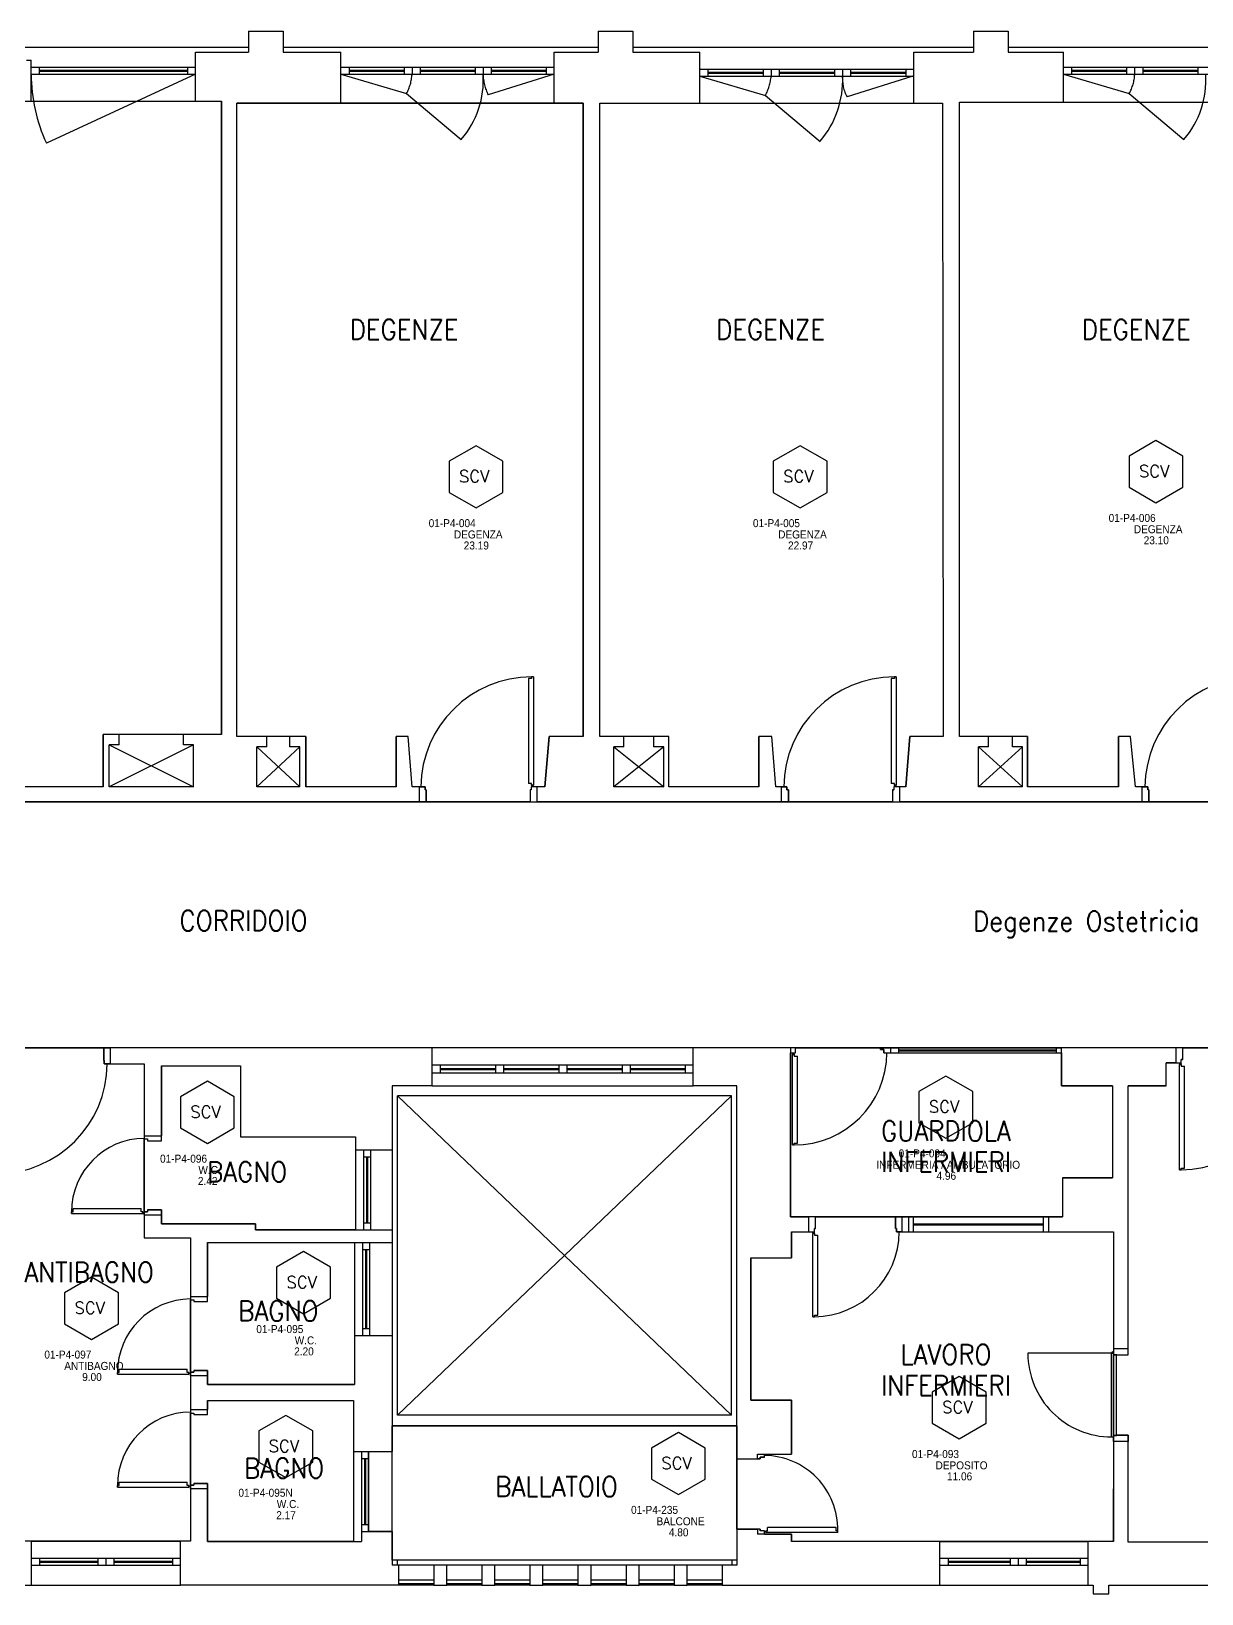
# Model space of a CAD drawing. Header units: inches. Extents: x 16420 to 16611, y 92341 to 92416.
# Drawn here: x 16528.54 to 16540.24, y 92394.62 to 92410.23 of the extents above; entities that cross this region are included whole.
import ezdxf
from ezdxf.enums import TextEntityAlignment as Align

# ---------------------------------------------------------------- set-up
doc = ezdxf.new("R2010")
doc.units = ezdxf.units.IN
doc.header["$LTSCALE"] = 50
doc.header["$MEASUREMENT"] = 0
doc.linetypes.add('NASCOSTA2', pattern=[0.1875, 0.125, -0.0625])
for name, color, linetype in [('A-LOCALI', 7, 'Continuous'), ('AA-CodiceVano', 7, 'Continuous'), ('GMM_DEST.USO', 50, 'Continuous'), ('PIANTA', 7, 'Continuous'), ('RM', 191, 'Continuous')]:
    doc.layers.add(name, color=color, linetype=linetype)
doc.styles.add('ARIAL', font='arial.ttf')
doc.styles.add('ARTECO', font='romans.shx', dxfattribs={"width": 0.9})
doc.styles.get("Standard").update_dxf_attribs({"font": 'txt.shx'})

# ---------------------------------------------------------------- blocks, each defined once
blk = doc.blocks.new('MFM_COD_VANO')
at = {"layer": 'A-LOCALI'}
for p, q in [((0, 0.621), (-0.269, 0.466)), ((0.269, 0.466), (0, 0.621)), ((-0.269, 0.466), (-0.269, 0.155)), ((0.269, 0.155), (0.269, 0.466)), ((-0.269, 0.155), (0, 0)), ((0, 0), (0.269, 0.155))]:
    blk.add_line(p, q, dxfattribs=at)
blk.add_text('SCV', height=0.12, dxfattribs=at).set_placement((-0.17, 0.255))
at = {"layer": 'A-LOCALI', "flags": 9}
for tag in ['MFM_NAME', 'MFM_COD_COMPLESSO', 'MFM_COD_EDIFICIO', 'MFM_COD_PIANO', 'MFM_COD_MACROAREA', 'MFM_ZONA', 'MFM_REPARTO']:
    blk.add_attdef(tag, (-0.084, 0.188), '', height=0.005, dxfattribs=at)
blk.add_attdef('MFM_ALTEZZA', text='', height=0.005, dxfattribs=at).set_placement((-0.057, 0.188), align=Align.CENTER)
at = {"layer": 'A-LOCALI', "style": 'ARIAL', "width": 0.9, "flags": 8}
for tag, p in [('MFM_COD_UT', (-0.026, -0.078)), ('MFM_DESTINAZIONE_USO', (0.023, -0.306)), ('MFM_SUPERFICIE', (0.004, -0.416))]:
    blk.add_attdef(tag, text='', height=0.08, dxfattribs=at).set_placement(p, align=Align.CENTER)
at = {"layer": 'A-LOCALI', "style": 'ARIAL', "width": 0.9}
for tag, p, height, flags in [('MFM_COD_LOCALE', (-0.472, -0.192), 0.08, 8), ('MFM_COD_SCHEDA', (-0.275, -0.483), 0.04, 9)]:
    blk.add_attdef(tag, p, '', height=height, dxfattribs=dict(at, flags=flags))

msp = doc.modelspace()

# ---------------------------------------------------------------- linework, layer by layer
at = {"layer": 'PIANTA', "color": 0}
for p, q in [((16530.716, 92410.233), (16531.062, 92410.233)), ((16530.716, 92410.233), (16530.716, 92410.023)), ((16531.062, 92410.233), (16531.062, 92410.023)), ((16534.209, 92410.233), (16534.555, 92410.233)), ((16534.209, 92410.233), (16534.209, 92410.023)), ((16534.555, 92410.233), (16534.555, 92410.023)), ((16537.959, 92410.233), (16538.305, 92410.233)), ((16537.959, 92410.233), (16537.959, 92410.023)), ((16538.305, 92410.233), (16538.305, 92410.023)), ((16524.548, 92410.073), (16530.716, 92410.073)), ((16530.184, 92409.533), (16530.184, 92410.023)), ((16530.184, 92410.023), (16530.716, 92410.023)), ((16530.184, 92410.023), (16530.715, 92410.023)), ((16531.062, 92410.073), (16534.209, 92410.073)), ((16531.062, 92410.023), (16531.639, 92410.023)), ((16531.639, 92409.513), (16531.639, 92410.023)), ((16533.769, 92409.513), (16533.769, 92410.023)), ((16533.769, 92410.023), (16534.209, 92410.023)), ((16534.555, 92410.073), (16537.959, 92410.073)), ((16534.555, 92410.023), (16535.224, 92410.023)), ((16535.224, 92409.513), (16535.224, 92410.023)), ((16537.364, 92409.513), (16537.364, 92410.023)), ((16537.364, 92410.023), (16537.959, 92410.023)), ((16538.305, 92410.073), (16541.547, 92410.073)), ((16538.305, 92410.023), (16538.859, 92410.023)), ((16538.859, 92409.523), (16538.859, 92410.023)), ((16528.496, 92409.943), (16528.544, 92409.943)), ((16528.544, 92409.533), (16528.544, 92409.943)), ((16528.544, 92409.873), (16530.184, 92409.873)), ((16528.624, 92409.873), (16528.624, 92409.803)), ((16530.104, 92409.873), (16530.104, 92409.803)), ((16531.639, 92409.873), (16533.769, 92409.873)), ((16531.719, 92409.873), (16531.719, 92409.803)), ((16532.269, 92409.873), (16532.269, 92409.803)), ((16532.349, 92409.873), (16532.349, 92409.803)), ((16532.429, 92409.873), (16532.429, 92409.803)), ((16532.979, 92409.873), (16532.979, 92409.803)), ((16533.059, 92409.873), (16533.059, 92409.803)), ((16533.139, 92409.873), (16533.139, 92409.803)), ((16533.689, 92409.873), (16533.689, 92409.803)), ((16538.859, 92409.873), (16540.989, 92409.873)), ((16538.939, 92409.873), (16538.939, 92409.803)), ((16539.489, 92409.873), (16539.489, 92409.803)), ((16539.569, 92409.873), (16539.569, 92409.803)), ((16539.649, 92409.873), (16539.649, 92409.803)), ((16540.199, 92409.873), (16540.199, 92409.803)), ((16528.544, 92409.803), (16530.184, 92409.803)), ((16528.624, 92409.843), (16530.104, 92409.843)), ((16528.624, 92409.833), (16530.104, 92409.833)), ((16531.639, 92409.803), (16533.769, 92409.803)), ((16531.719, 92409.843), (16532.269, 92409.843)), ((16531.719, 92409.833), (16532.269, 92409.833)), ((16532.429, 92409.843), (16532.979, 92409.844)), ((16532.429, 92409.833), (16532.979, 92409.834)), ((16533.139, 92409.844), (16533.689, 92409.843)), ((16533.139, 92409.834), (16533.689, 92409.833)), ((16535.224, 92409.853), (16537.364, 92409.853)), ((16535.224, 92409.783), (16537.364, 92409.783)), ((16535.304, 92409.853), (16535.304, 92409.783)), ((16535.304, 92409.823), (16535.858, 92409.823)), ((16535.304, 92409.813), (16535.858, 92409.813)), ((16535.858, 92409.853), (16535.858, 92409.783)), ((16535.938, 92409.853), (16535.938, 92409.783)), ((16536.018, 92409.853), (16536.018, 92409.783)), ((16536.018, 92409.823), (16536.571, 92409.824)), ((16536.018, 92409.813), (16536.571, 92409.814)), ((16536.571, 92409.853), (16536.571, 92409.783)), ((16536.651, 92409.853), (16536.651, 92409.783)), ((16536.731, 92409.853), (16536.731, 92409.783)), ((16536.731, 92409.824), (16537.284, 92409.823)), ((16536.731, 92409.814), (16537.284, 92409.813)), ((16537.284, 92409.853), (16537.284, 92409.783)), ((16538.859, 92409.803), (16540.989, 92409.803)), ((16538.939, 92409.843), (16539.489, 92409.843)), ((16538.939, 92409.833), (16539.489, 92409.833)), ((16539.649, 92409.843), (16540.199, 92409.844)), ((16539.649, 92409.833), (16540.199, 92409.834)), ((16528.544, 92409.533), (16530.184, 92409.533)), ((16530.184, 92409.533), (16530.444, 92409.533)), ((16530.444, 92403.203), (16530.444, 92409.533)), ((16531.639, 92409.513), (16530.599, 92409.513)), ((16530.599, 92403.183), (16530.599, 92409.513)), ((16533.769, 92409.513), (16531.639, 92409.513)), ((16534.059, 92409.513), (16533.769, 92409.513)), ((16534.059, 92403.183), (16534.059, 92409.513)), ((16534.224, 92409.513), (16535.224, 92409.513)), ((16534.224, 92403.183), (16534.224, 92409.513)), ((16535.224, 92409.513), (16537.364, 92409.513)), ((16537.364, 92409.513), (16537.649, 92409.513)), ((16537.649, 92409.513), (16537.654, 92403.183)), ((16537.819, 92409.523), (16538.859, 92409.523)), ((16537.819, 92403.183), (16537.819, 92409.523)), ((16538.859, 92409.523), (16540.989, 92409.523)), ((16533.544, 92403.781), (16533.544, 92403.764)), ((16533.561, 92403.78), (16533.544, 92403.781)), ((16533.561, 92403.78), (16533.561, 92402.699)), ((16537.169, 92403.781), (16537.169, 92403.764)), ((16537.186, 92403.78), (16537.169, 92403.781)), ((16537.186, 92403.78), (16537.186, 92402.699)), ((16533.511, 92403.764), (16533.511, 92402.716)), ((16533.544, 92403.764), (16533.511, 92403.764)), ((16537.136, 92403.764), (16537.136, 92402.716)), ((16537.169, 92403.764), (16537.136, 92403.764)), ((16529.424, 92403.203), (16529.264, 92403.203)), ((16529.264, 92402.683), (16529.264, 92403.203)), ((16529.424, 92403.103), (16529.424, 92403.203)), ((16530.064, 92403.203), (16529.424, 92403.203)), ((16530.444, 92403.203), (16530.064, 92403.203)), ((16530.064, 92403.103), (16530.064, 92403.203)), ((16531.289, 92403.183), (16530.599, 92403.183)), ((16530.899, 92403.083), (16530.899, 92403.183)), ((16531.129, 92403.183), (16530.899, 92403.183)), ((16531.129, 92403.083), (16531.129, 92403.183)), ((16531.289, 92403.183), (16531.289, 92402.683)), ((16532.309, 92403.183), (16532.189, 92403.183)), ((16532.189, 92402.683), (16532.189, 92403.183)), ((16532.351, 92402.683), (16532.309, 92403.183)), ((16533.677, 92402.683), (16533.719, 92403.183)), ((16534.059, 92403.183), (16533.719, 92403.183)), ((16534.464, 92403.183), (16534.224, 92403.183)), ((16534.464, 92403.083), (16534.464, 92403.183)), ((16534.764, 92403.183), (16534.464, 92403.183)), ((16534.914, 92403.183), (16534.764, 92403.183)), ((16534.764, 92403.083), (16534.764, 92403.183)), ((16534.914, 92402.683), (16534.914, 92403.183)), ((16535.944, 92403.183), (16535.814, 92403.183)), ((16535.814, 92402.683), (16535.814, 92403.183)), ((16535.984, 92402.683), (16535.944, 92403.183)), ((16537.284, 92402.683), (16537.324, 92403.183)), ((16537.654, 92403.183), (16537.324, 92403.183)), ((16538.109, 92403.183), (16537.819, 92403.183)), ((16538.109, 92403.083), (16538.109, 92403.183)), ((16538.349, 92403.183), (16538.109, 92403.183)), ((16538.349, 92403.083), (16538.349, 92403.183)), ((16538.499, 92403.183), (16538.349, 92403.183)), ((16538.499, 92403.183), (16538.499, 92402.683)), ((16539.529, 92403.183), (16539.409, 92403.183)), ((16539.409, 92402.683), (16539.409, 92403.183)), ((16539.579, 92402.683), (16539.529, 92403.183)), ((16529.424, 92403.103), (16529.324, 92403.103)), ((16529.324, 92402.683), (16529.324, 92403.103)), ((16530.164, 92403.103), (16529.324, 92402.683)), ((16529.324, 92403.103), (16530.164, 92402.683)), ((16530.164, 92403.103), (16530.064, 92403.103)), ((16530.164, 92402.683), (16530.164, 92403.103)), ((16530.899, 92403.083), (16530.799, 92403.083)), ((16530.799, 92402.683), (16530.799, 92403.083)), ((16531.229, 92403.083), (16530.799, 92402.683)), ((16530.799, 92403.083), (16531.229, 92402.683)), ((16531.229, 92403.083), (16531.129, 92403.083)), ((16531.229, 92402.683), (16531.229, 92403.083)), ((16534.464, 92403.083), (16534.364, 92403.083)), ((16534.364, 92402.683), (16534.364, 92403.083)), ((16534.864, 92403.083), (16534.364, 92402.683)), ((16534.364, 92403.083), (16534.864, 92402.683)), ((16534.864, 92403.083), (16534.764, 92403.083)), ((16534.864, 92402.683), (16534.864, 92403.083)), ((16538.109, 92403.083), (16538.009, 92403.083)), ((16538.009, 92402.683), (16538.009, 92403.083)), ((16538.449, 92403.083), (16538.009, 92402.683)), ((16538.009, 92403.083), (16538.449, 92402.683)), ((16538.449, 92403.083), (16538.349, 92403.083)), ((16538.449, 92402.683), (16538.449, 92403.083)), ((16529.264, 92402.683), (16528.354, 92402.683)), ((16530.164, 92402.683), (16529.324, 92402.683)), ((16531.229, 92402.683), (16530.799, 92402.683)), ((16532.189, 92402.683), (16531.289, 92402.683)), ((16532.419, 92402.683), (16532.351, 92402.683)), ((16532.419, 92402.683), (16532.479, 92402.683)), ((16532.419, 92402.683), (16532.419, 92402.533)), ((16532.479, 92402.683), (16532.479, 92402.65)), ((16533.544, 92402.716), (16533.511, 92402.716)), ((16533.539, 92402.683), (16533.539, 92402.65)), ((16533.599, 92402.683), (16533.539, 92402.683)), ((16533.544, 92402.699), (16533.544, 92402.716)), ((16533.561, 92402.699), (16533.544, 92402.699)), ((16533.677, 92402.683), (16533.599, 92402.683)), ((16533.599, 92402.533), (16533.599, 92402.683)), ((16534.864, 92402.683), (16534.364, 92402.683)), ((16535.814, 92402.683), (16534.914, 92402.683)), ((16536.039, 92402.683), (16535.984, 92402.683)), ((16536.039, 92402.683), (16536.094, 92402.683)), ((16536.039, 92402.533), (16536.039, 92402.683)), ((16536.094, 92402.683), (16536.094, 92402.65)), ((16537.169, 92402.716), (16537.136, 92402.716)), ((16537.164, 92402.683), (16537.164, 92402.65)), ((16537.219, 92402.683), (16537.164, 92402.683)), ((16537.169, 92402.699), (16537.169, 92402.716)), ((16537.186, 92402.699), (16537.169, 92402.699)), ((16537.284, 92402.683), (16537.219, 92402.683)), ((16537.219, 92402.683), (16537.219, 92402.533)), ((16538.449, 92402.683), (16538.009, 92402.683)), ((16539.409, 92402.683), (16538.499, 92402.683)), ((16539.639, 92402.683), (16539.579, 92402.683)), ((16539.639, 92402.683), (16539.699, 92402.683)), ((16539.639, 92402.683), (16539.639, 92402.533)), ((16539.699, 92402.683), (16539.699, 92402.65)), ((16532.419, 92402.533), (16528.109, 92402.533)), ((16532.489, 92402.533), (16532.419, 92402.533)), ((16532.489, 92402.65), (16532.479, 92402.65)), ((16532.489, 92402.65), (16532.489, 92402.533)), ((16533.529, 92402.65), (16533.529, 92402.533)), ((16533.539, 92402.65), (16533.529, 92402.65)), ((16533.529, 92402.533), (16533.599, 92402.533)), ((16536.039, 92402.533), (16533.599, 92402.533)), ((16536.109, 92402.533), (16536.039, 92402.533)), ((16536.094, 92402.65), (16536.109, 92402.65)), ((16536.109, 92402.65), (16536.109, 92402.533)), ((16537.149, 92402.65), (16537.164, 92402.65)), ((16537.149, 92402.65), (16537.149, 92402.533)), ((16537.149, 92402.533), (16537.219, 92402.533)), ((16539.639, 92402.533), (16537.219, 92402.533)), ((16539.539, 92402.533), (16537.241, 92402.533)), ((16539.709, 92402.533), (16539.639, 92402.533)), ((16539.709, 92402.65), (16539.699, 92402.65)), ((16539.709, 92402.65), (16539.709, 92402.533)), ((16529.269, 92399.946), (16529.269, 92400.073)), ((16529.269, 92400.073), (16529.334, 92400.073)), ((16532.549, 92400.073), (16529.334, 92400.073)), ((16529.334, 92400.073), (16529.334, 92399.913)), ((16532.549, 92399.693), (16532.549, 92400.073)), ((16535.159, 92400.073), (16532.549, 92400.073)), ((16535.159, 92399.693), (16535.159, 92400.073)), ((16536.129, 92400.073), (16535.159, 92400.073)), ((16536.179, 92400.073), (16536.129, 92400.073)), ((16536.129, 92400.073), (16536.129, 92398.383)), ((16536.179, 92400.023), (16536.179, 92400.073)), ((16537.029, 92400.056), (16537.029, 92400.073)), ((16537.029, 92400.073), (16537.131, 92400.073)), ((16537.064, 92400.056), (16537.029, 92400.056)), ((16537.064, 92400.023), (16537.064, 92400.056)), ((16537.131, 92400.073), (16537.131, 92400.023)), ((16537.131, 92400.073), (16538.839, 92400.073)), ((16537.211, 92400.073), (16537.211, 92400.023)), ((16537.211, 92400.053), (16538.789, 92400.053)), ((16537.211, 92400.043), (16538.789, 92400.043)), ((16538.789, 92400.023), (16538.789, 92400.073)), ((16538.839, 92399.693), (16538.839, 92400.073)), ((16539.984, 92400.073), (16538.839, 92400.073)), ((16540.049, 92400.073), (16539.984, 92400.073)), ((16539.984, 92399.923), (16539.984, 92400.073)), ((16540.049, 92399.956), (16540.049, 92400.073)), ((16529.274, 92399.946), (16529.269, 92399.946)), ((16529.274, 92399.913), (16529.274, 92399.946)), ((16529.334, 92399.913), (16529.274, 92399.913)), ((16529.334, 92399.913), (16529.674, 92399.913)), ((16529.674, 92399.913), (16529.674, 92399.193)), ((16529.844, 92399.893), (16529.844, 92399.193)), ((16529.844, 92399.893), (16530.634, 92399.893)), ((16530.634, 92399.893), (16530.634, 92399.183)), ((16532.549, 92399.903), (16535.159, 92399.903)), ((16532.629, 92399.903), (16532.629, 92399.823)), ((16533.182, 92399.903), (16533.182, 92399.823)), ((16533.262, 92399.903), (16533.262, 92399.823)), ((16533.814, 92399.903), (16533.814, 92399.823)), ((16533.894, 92399.903), (16533.894, 92399.823)), ((16534.447, 92399.903), (16534.447, 92399.823)), ((16534.527, 92399.903), (16534.527, 92399.823)), ((16535.079, 92399.903), (16535.079, 92399.823)), ((16536.129, 92400.023), (16536.179, 92400.023)), ((16536.15, 92399.103), (16536.15, 92400.007)), ((16536.15, 92400.007), (16536.166, 92400.007)), ((16536.166, 92400.007), (16536.166, 92399.99)), ((16536.166, 92399.99), (16536.199, 92399.99)), ((16536.199, 92399.119), (16536.199, 92399.99)), ((16537.064, 92400.023), (16538.839, 92400.023)), ((16539.984, 92399.923), (16539.884, 92399.923)), ((16539.884, 92399.693), (16539.884, 92399.923)), ((16539.984, 92399.923), (16540.034, 92399.923)), ((16540.018, 92398.854), (16540.018, 92399.907)), ((16540.018, 92399.907), (16540.034, 92399.907)), ((16540.034, 92399.923), (16540.034, 92399.956)), ((16540.049, 92399.956), (16540.034, 92399.956)), ((16540.034, 92399.907), (16540.034, 92399.89)), ((16540.034, 92399.89), (16540.067, 92399.89)), ((16540.067, 92398.87), (16540.067, 92399.89)), ((16532.549, 92399.823), (16535.159, 92399.823)), ((16532.629, 92399.868), (16533.182, 92399.868)), ((16532.629, 92399.858), (16533.182, 92399.858)), ((16533.262, 92399.868), (16533.814, 92399.868)), ((16533.262, 92399.858), (16533.814, 92399.858)), ((16533.894, 92399.868), (16534.447, 92399.868)), ((16533.894, 92399.858), (16534.447, 92399.858)), ((16534.527, 92399.868), (16535.079, 92399.868)), ((16534.527, 92399.858), (16535.079, 92399.858)), ((16532.549, 92399.693), (16532.15, 92399.693)), ((16532.15, 92399.693), (16532.15, 92399.053)), ((16532.203, 92396.401), (16532.203, 92399.593)), ((16532.203, 92396.401), (16535.542, 92399.593)), ((16532.203, 92399.593), (16535.542, 92396.401)), ((16535.542, 92399.593), (16532.203, 92399.593)), ((16532.549, 92399.693), (16535.159, 92399.693)), ((16535.594, 92399.693), (16535.159, 92399.693)), ((16535.542, 92396.401), (16535.542, 92399.593)), ((16535.594, 92395.966), (16535.594, 92399.693)), ((16539.349, 92399.693), (16538.839, 92399.693)), ((16539.349, 92399.693), (16539.349, 92398.773)), ((16539.884, 92399.693), (16539.504, 92399.693)), ((16539.504, 92397.068), (16539.504, 92399.693)), ((16529.674, 92399.193), (16529.844, 92399.193)), ((16529.674, 92399.193), (16529.674, 92399.163)), ((16529.674, 92399.163), (16529.707, 92399.163)), ((16529.707, 92399.163), (16529.707, 92399.143)), ((16529.707, 92399.143), (16529.844, 92399.143)), ((16529.844, 92399.143), (16529.844, 92399.193)), ((16530.634, 92399.183), (16531.784, 92399.183)), ((16531.784, 92399.183), (16531.784, 92399.053)), ((16536.15, 92399.103), (16536.166, 92399.103)), ((16536.166, 92399.119), (16536.199, 92399.119)), ((16536.166, 92399.103), (16536.166, 92399.119)), ((16531.784, 92399.053), (16531.784, 92398.253)), ((16531.784, 92399.053), (16532.15, 92399.053)), ((16531.864, 92399.053), (16531.864, 92398.253)), ((16531.864, 92398.983), (16531.934, 92398.983)), ((16531.894, 92398.983), (16531.894, 92398.323)), ((16531.904, 92398.983), (16531.904, 92398.323)), ((16531.934, 92399.053), (16531.934, 92398.253)), ((16532.15, 92399.053), (16532.15, 92398.253)), ((16540.018, 92398.854), (16540.034, 92398.854)), ((16540.034, 92398.87), (16540.067, 92398.87)), ((16540.034, 92398.854), (16540.034, 92398.87)), ((16538.849, 92398.773), (16538.849, 92398.383)), ((16538.849, 92398.773), (16539.349, 92398.773)), ((16528.962, 92398.466), (16529.641, 92398.466)), ((16528.962, 92398.433), (16528.962, 92398.466)), ((16529.641, 92398.433), (16529.641, 92398.466)), ((16528.946, 92398.433), (16528.962, 92398.433)), ((16528.946, 92398.417), (16528.946, 92398.433)), ((16528.946, 92398.417), (16529.658, 92398.417)), ((16529.658, 92398.433), (16529.641, 92398.433)), ((16529.658, 92398.417), (16529.658, 92398.433)), ((16529.674, 92398.433), (16529.707, 92398.433)), ((16529.674, 92398.403), (16529.674, 92398.433)), ((16529.674, 92398.403), (16529.844, 92398.403)), ((16529.674, 92398.403), (16529.674, 92398.173)), ((16529.707, 92398.453), (16529.707, 92398.433)), ((16529.707, 92398.453), (16529.844, 92398.453)), ((16529.844, 92398.453), (16529.844, 92398.403)), ((16529.844, 92398.403), (16529.844, 92398.313)), ((16529.844, 92398.313), (16530.784, 92398.313)), ((16530.784, 92398.313), (16530.784, 92398.253)), ((16531.864, 92398.323), (16531.934, 92398.323)), ((16536.129, 92398.383), (16536.314, 92398.383)), ((16536.379, 92398.383), (16536.314, 92398.383)), ((16536.314, 92398.233), (16536.314, 92398.383)), ((16536.379, 92398.266), (16536.379, 92398.383)), ((16537.179, 92398.266), (16537.179, 92398.383)), ((16537.179, 92398.383), (16537.244, 92398.383)), ((16537.244, 92398.383), (16537.309, 92398.383)), ((16537.244, 92398.383), (16537.244, 92398.233)), ((16537.309, 92398.383), (16538.709, 92398.383)), ((16537.309, 92398.383), (16537.309, 92398.233)), ((16537.359, 92398.233), (16537.359, 92398.383)), ((16537.359, 92398.313), (16538.659, 92398.313)), ((16538.659, 92398.233), (16538.659, 92398.383)), ((16538.659, 92398.233), (16538.659, 92398.383)), ((16538.709, 92398.383), (16538.709, 92398.233)), ((16538.709, 92398.383), (16538.849, 92398.383)), ((16529.674, 92398.173), (16530.134, 92398.173)), ((16530.134, 92398.173), (16530.134, 92397.588)), ((16530.784, 92398.253), (16532.15, 92398.253)), ((16532.15, 92398.253), (16532.15, 92398.128)), ((16536.139, 92398.233), (16536.314, 92398.233)), ((16536.139, 92398.233), (16536.139, 92397.973)), ((16536.314, 92398.233), (16536.369, 92398.233)), ((16536.353, 92397.386), (16536.353, 92398.217)), ((16536.353, 92398.217), (16536.369, 92398.217)), ((16536.369, 92398.233), (16536.369, 92398.266)), ((16536.379, 92398.266), (16536.369, 92398.266)), ((16536.369, 92398.217), (16536.369, 92398.2)), ((16536.369, 92398.2), (16536.402, 92398.2)), ((16536.402, 92397.402), (16536.402, 92398.2)), ((16537.189, 92398.266), (16537.179, 92398.266)), ((16537.189, 92398.233), (16537.189, 92398.266)), ((16537.244, 92398.233), (16537.189, 92398.233)), ((16537.244, 92398.233), (16537.309, 92398.233)), ((16537.309, 92398.233), (16538.709, 92398.233)), ((16537.359, 92398.303), (16538.659, 92398.303)), ((16538.709, 92398.233), (16539.359, 92398.233)), ((16539.359, 92398.233), (16539.359, 92397.068)), ((16530.304, 92398.128), (16530.304, 92397.588)), ((16530.304, 92398.128), (16532.15, 92398.128)), ((16531.774, 92398.128), (16531.774, 92397.198)), ((16531.854, 92398.128), (16531.854, 92397.198)), ((16531.854, 92398.058), (16531.924, 92398.058)), ((16531.884, 92398.058), (16531.884, 92397.268)), ((16531.894, 92398.058), (16531.894, 92397.268)), ((16531.924, 92398.128), (16531.924, 92397.198)), ((16532.15, 92398.128), (16532.15, 92397.198)), ((16535.734, 92397.973), (16535.734, 92396.553)), ((16535.734, 92397.973), (16536.139, 92397.973)), ((16530.134, 92397.588), (16530.304, 92397.588)), ((16530.134, 92397.588), (16530.134, 92397.553)), ((16530.134, 92397.553), (16530.167, 92397.553)), ((16530.167, 92397.553), (16530.167, 92397.538)), ((16530.167, 92397.538), (16530.304, 92397.538)), ((16530.304, 92397.538), (16530.304, 92397.588)), ((16536.353, 92397.386), (16536.369, 92397.386)), ((16536.369, 92397.402), (16536.402, 92397.402)), ((16536.369, 92397.386), (16536.369, 92397.402)), ((16531.854, 92397.268), (16531.924, 92397.268)), ((16531.774, 92397.198), (16532.15, 92397.198)), ((16531.774, 92397.198), (16531.774, 92396.708)), ((16532.15, 92397.198), (16532.15, 92396.038)), ((16539.359, 92397.068), (16539.359, 92397.008)), ((16539.359, 92397.068), (16539.504, 92397.068)), ((16539.504, 92397.003), (16539.504, 92397.068)), ((16539.339, 92396.184), (16539.339, 92397.021)), ((16539.339, 92397.021), (16539.356, 92397.021)), ((16539.356, 92397.021), (16539.356, 92397.005)), ((16539.356, 92397.005), (16539.388, 92397.005)), ((16539.359, 92397.008), (16539.392, 92397.008)), ((16539.388, 92396.201), (16539.388, 92397.005)), ((16539.392, 92397.003), (16539.392, 92397.008)), ((16539.392, 92397.003), (16539.504, 92397.003)), ((16529.406, 92396.828), (16529.422, 92396.828)), ((16529.406, 92396.812), (16529.406, 92396.828)), ((16529.406, 92396.812), (16530.118, 92396.812)), ((16529.422, 92396.861), (16530.101, 92396.861)), ((16529.422, 92396.828), (16529.422, 92396.861)), ((16530.101, 92396.828), (16530.101, 92396.861)), ((16530.118, 92396.828), (16530.101, 92396.828)), ((16530.118, 92396.812), (16530.118, 92396.828)), ((16530.134, 92396.833), (16530.167, 92396.833)), ((16530.134, 92396.798), (16530.134, 92396.833)), ((16530.134, 92396.798), (16530.304, 92396.798)), ((16530.134, 92396.798), (16530.134, 92396.458)), ((16530.167, 92396.848), (16530.167, 92396.833)), ((16530.167, 92396.848), (16530.304, 92396.848)), ((16530.304, 92396.848), (16530.304, 92396.798)), ((16530.304, 92396.798), (16530.304, 92396.708)), ((16530.304, 92396.708), (16531.774, 92396.708)), ((16530.134, 92396.458), (16530.304, 92396.458)), ((16530.134, 92396.458), (16530.134, 92396.423)), ((16530.304, 92396.548), (16530.304, 92396.458)), ((16530.304, 92396.548), (16531.764, 92396.548)), ((16530.304, 92396.408), (16530.304, 92396.458)), ((16531.764, 92396.548), (16531.764, 92396.038)), ((16535.734, 92396.553), (16536.139, 92396.553)), ((16536.139, 92396.553), (16536.139, 92396.013)), ((16530.134, 92396.423), (16530.167, 92396.423)), ((16530.167, 92396.423), (16530.167, 92396.408)), ((16530.167, 92396.408), (16530.304, 92396.408)), ((16535.594, 92396.294), (16532.15, 92396.294)), ((16535.542, 92396.401), (16532.203, 92396.401)), ((16539.339, 92396.184), (16539.356, 92396.184)), ((16539.356, 92396.201), (16539.388, 92396.201)), ((16539.356, 92396.184), (16539.356, 92396.201)), ((16539.359, 92396.198), (16539.392, 92396.198)), ((16539.359, 92396.138), (16539.359, 92396.198)), ((16539.504, 92396.138), (16539.359, 92396.138)), ((16539.359, 92396.138), (16539.359, 92395.138)), ((16539.392, 92396.203), (16539.504, 92396.203)), ((16539.392, 92396.198), (16539.392, 92396.203)), ((16539.504, 92396.203), (16539.504, 92396.138)), ((16539.504, 92395.133), (16539.504, 92396.138)), ((16531.764, 92396.038), (16532.15, 92396.038)), ((16531.764, 92396.038), (16531.764, 92395.138)), ((16531.844, 92396.038), (16531.844, 92395.238)), ((16531.844, 92395.968), (16531.914, 92395.968)), ((16531.874, 92395.968), (16531.874, 92395.308)), ((16531.884, 92395.968), (16531.884, 92395.308)), ((16531.914, 92396.038), (16531.914, 92395.238)), ((16532.15, 92395.238), (16532.15, 92396.038)), ((16535.594, 92395.263), (16535.594, 92395.966)), ((16535.594, 92395.966), (16535.799, 92395.966)), ((16535.799, 92395.966), (16535.799, 92396.013)), ((16535.799, 92396.013), (16535.869, 92396.013)), ((16535.826, 92395.966), (16535.799, 92395.966)), ((16535.869, 92395.983), (16535.826, 92395.983)), ((16535.826, 92395.983), (16535.826, 92395.966)), ((16535.869, 92396.013), (16536.139, 92396.013)), ((16535.869, 92395.983), (16535.869, 92396.013)), ((16529.406, 92395.698), (16529.422, 92395.698)), ((16529.406, 92395.682), (16529.406, 92395.698)), ((16529.406, 92395.682), (16530.118, 92395.682)), ((16529.422, 92395.731), (16530.101, 92395.731)), ((16529.422, 92395.698), (16529.422, 92395.731)), ((16530.101, 92395.698), (16530.101, 92395.731)), ((16530.118, 92395.698), (16530.101, 92395.698)), ((16530.118, 92395.682), (16530.118, 92395.698)), ((16530.134, 92395.703), (16530.167, 92395.703)), ((16530.134, 92395.668), (16530.134, 92395.703)), ((16530.134, 92395.668), (16530.304, 92395.668)), ((16530.134, 92395.668), (16530.134, 92395.143)), ((16530.167, 92395.718), (16530.167, 92395.703)), ((16530.167, 92395.718), (16530.304, 92395.718)), ((16530.304, 92395.718), (16530.304, 92395.668)), ((16530.304, 92395.668), (16530.304, 92395.138)), ((16531.844, 92395.308), (16531.914, 92395.308)), ((16531.844, 92395.238), (16532.15, 92395.238)), ((16531.844, 92395.238), (16531.844, 92395.138)), ((16532.15, 92395.238), (16532.15, 92394.903)), ((16535.594, 92395.263), (16535.799, 92395.263)), ((16535.594, 92395.263), (16535.594, 92394.903)), ((16535.799, 92395.263), (16535.799, 92395.213)), ((16535.826, 92395.263), (16535.799, 92395.263)), ((16535.869, 92395.213), (16535.799, 92395.213)), ((16535.826, 92395.263), (16535.826, 92395.245)), ((16535.869, 92395.245), (16535.826, 92395.245)), ((16535.869, 92395.213), (16535.869, 92395.245)), ((16535.869, 92395.213), (16536.139, 92395.213)), ((16535.885, 92395.245), (16535.902, 92395.245)), ((16535.885, 92395.229), (16535.885, 92395.245)), ((16536.602, 92395.229), (16535.885, 92395.229)), ((16536.586, 92395.278), (16535.902, 92395.278)), ((16535.902, 92395.245), (16535.902, 92395.278)), ((16536.139, 92395.213), (16536.139, 92395.138)), ((16536.586, 92395.245), (16536.586, 92395.278)), ((16536.602, 92395.245), (16536.586, 92395.245)), ((16536.602, 92395.229), (16536.602, 92395.245)), ((16528.545, 92395.143), (16528.114, 92395.143)), ((16528.545, 92394.703), (16528.545, 92395.143)), ((16528.545, 92395.143), (16530.035, 92395.143)), ((16530.035, 92394.703), (16530.035, 92395.143)), ((16530.134, 92395.143), (16530.035, 92395.143)), ((16530.304, 92395.138), (16531.844, 92395.138)), ((16537.624, 92395.138), (16536.139, 92395.138)), ((16537.624, 92394.703), (16537.624, 92395.138)), ((16537.624, 92395.138), (16539.104, 92395.138)), ((16539.104, 92394.703), (16539.104, 92395.138)), ((16539.359, 92395.138), (16539.104, 92395.138)), ((16540.849, 92395.133), (16539.504, 92395.133)), ((16528.545, 92394.973), (16530.035, 92394.973)), ((16528.545, 92394.903), (16530.035, 92394.903)), ((16528.625, 92394.973), (16528.625, 92394.903)), ((16528.625, 92394.943), (16529.21, 92394.943)), ((16528.625, 92394.933), (16529.21, 92394.933)), ((16529.21, 92394.973), (16529.21, 92394.903)), ((16529.29, 92394.973), (16529.29, 92394.903)), ((16529.37, 92394.973), (16529.37, 92394.903)), ((16529.37, 92394.943), (16529.955, 92394.943)), ((16529.37, 92394.933), (16529.955, 92394.933)), ((16529.955, 92394.973), (16529.955, 92394.903)), ((16535.594, 92394.953), (16532.15, 92394.953)), ((16532.217, 92394.903), (16532.15, 92394.903)), ((16532.2, 92394.953), (16532.2, 92394.903)), ((16532.217, 92394.703), (16532.217, 92394.903)), ((16532.564, 92394.903), (16532.217, 92394.903)), ((16532.697, 92394.903), (16532.567, 92394.903)), ((16532.567, 92394.903), (16532.567, 92394.703)), ((16533.044, 92394.903), (16532.697, 92394.903)), ((16532.697, 92394.703), (16532.697, 92394.903)), ((16533.177, 92394.903), (16533.047, 92394.903)), ((16533.047, 92394.903), (16533.047, 92394.703)), ((16533.524, 92394.903), (16533.177, 92394.903)), ((16533.177, 92394.703), (16533.177, 92394.903)), ((16533.657, 92394.903), (16533.527, 92394.903)), ((16533.527, 92394.903), (16533.527, 92394.703)), ((16534.004, 92394.903), (16533.657, 92394.903)), ((16533.657, 92394.703), (16533.657, 92394.903)), ((16534.137, 92394.903), (16534.007, 92394.903)), ((16534.007, 92394.903), (16534.007, 92394.703)), ((16534.484, 92394.903), (16534.137, 92394.903)), ((16534.137, 92394.703), (16534.137, 92394.903)), ((16534.617, 92394.903), (16534.487, 92394.903)), ((16534.487, 92394.903), (16534.487, 92394.703)), ((16534.964, 92394.903), (16534.617, 92394.903)), ((16534.617, 92394.703), (16534.617, 92394.903)), ((16535.097, 92394.903), (16534.967, 92394.903)), ((16534.967, 92394.903), (16534.967, 92394.703)), ((16535.444, 92394.903), (16535.097, 92394.903)), ((16535.097, 92394.703), (16535.097, 92394.903)), ((16535.594, 92394.903), (16535.447, 92394.903)), ((16535.447, 92394.903), (16535.447, 92394.703)), ((16535.544, 92394.953), (16535.544, 92394.903)), ((16537.624, 92394.973), (16539.104, 92394.973)), ((16537.624, 92394.903), (16539.104, 92394.903)), ((16537.704, 92394.973), (16537.704, 92394.903)), ((16537.704, 92394.943), (16538.324, 92394.943)), ((16537.704, 92394.933), (16538.324, 92394.933)), ((16538.324, 92394.973), (16538.324, 92394.903)), ((16538.404, 92394.973), (16538.404, 92394.903)), ((16538.484, 92394.973), (16538.484, 92394.903)), ((16538.484, 92394.943), (16539.024, 92394.943)), ((16538.484, 92394.933), (16539.024, 92394.933)), ((16539.024, 92394.973), (16539.024, 92394.903)), ((16532.567, 92394.753), (16532.217, 92394.753)), ((16532.217, 92394.719), (16532.567, 92394.719)), ((16533.047, 92394.753), (16532.697, 92394.753)), ((16532.697, 92394.719), (16533.047, 92394.719)), ((16533.527, 92394.753), (16533.177, 92394.753)), ((16533.177, 92394.719), (16533.527, 92394.719)), ((16534.007, 92394.753), (16533.657, 92394.753)), ((16533.657, 92394.719), (16534.007, 92394.719)), ((16534.487, 92394.753), (16534.137, 92394.753)), ((16534.137, 92394.719), (16534.487, 92394.719)), ((16534.967, 92394.753), (16534.617, 92394.753)), ((16534.617, 92394.719), (16534.967, 92394.719)), ((16535.447, 92394.753), (16535.097, 92394.753)), ((16535.097, 92394.719), (16535.447, 92394.719)), ((16526.929, 92394.703), (16528.545, 92394.703)), ((16528.545, 92394.703), (16530.035, 92394.703)), ((16532.217, 92394.703), (16530.035, 92394.703)), ((16532.567, 92394.703), (16532.217, 92394.703)), ((16532.567, 92394.703), (16532.697, 92394.703)), ((16533.047, 92394.703), (16532.697, 92394.703)), ((16533.047, 92394.703), (16533.177, 92394.703)), ((16533.527, 92394.703), (16533.177, 92394.703)), ((16533.527, 92394.703), (16533.657, 92394.703)), ((16534.007, 92394.703), (16533.657, 92394.703)), ((16534.007, 92394.703), (16534.137, 92394.703)), ((16534.487, 92394.703), (16534.137, 92394.703)), ((16534.487, 92394.703), (16534.617, 92394.703)), ((16534.967, 92394.703), (16534.617, 92394.703)), ((16534.967, 92394.703), (16535.097, 92394.703)), ((16535.447, 92394.703), (16535.097, 92394.703)), ((16535.447, 92394.703), (16537.624, 92394.703)), ((16537.624, 92394.703), (16539.104, 92394.703)), ((16539.104, 92394.703), (16539.154, 92394.703)), ((16539.154, 92394.703), (16539.154, 92394.617)), ((16539.154, 92394.617), (16539.31, 92394.617)), ((16539.31, 92394.617), (16539.31, 92394.703)), ((16539.31, 92394.703), (16540.663, 92394.703))]:
    msp.add_line(p, q, dxfattribs=at)
at = {"layer": 'PIANTA', "color": 0, "linetype": 'NASCOSTA2'}
for p, q in [((16530.184, 92409.803), (16528.695, 92409.116)), ((16531.639, 92409.803), (16532.295, 92409.611)), ((16533.769, 92409.803), (16533.11, 92409.597)), ((16535.224, 92409.783), (16535.88, 92409.591)), ((16537.354, 92409.783), (16536.695, 92409.577)), ((16538.859, 92409.803), (16539.515, 92409.611)), ((16532.295, 92409.611), (16532.841, 92409.153)), ((16535.88, 92409.591), (16536.426, 92409.133)), ((16539.515, 92409.611), (16540.061, 92409.153)), ((16539.339, 92397.021), (16538.502, 92397.021))]:
    msp.add_line(p, q, dxfattribs=at)
at = {"layer": 'PIANTA', "color": 0}
for centre in [(16533.552, 92402.691), (16537.177, 92402.691), (16536.158, 92400.015), (16540.026, 92399.915), (16529.666, 92398.425), (16536.361, 92398.225), (16539.351, 92397.032), (16530.126, 92396.82), (16530.126, 92395.69), (16535.877, 92395.237)]:
    msp.add_circle(centre, 0.00633, dxfattribs=at)
at = {"layer": 'PIANTA', "color": 0, "linetype": 'NASCOSTA2'}
for centre, radius, start, end in [((16530.184, 92409.803), 1.64, 180, 204.7823), ((16531.871, 92409.834), 0.479, 332.2193, 356.2599), ((16532.163, 92409.742), 0.898, 319.0183, 3.8716), ((16533.523, 92409.808), 0.464, 180.5615, 207.0165), ((16535.372, 92409.848), 0.569, 333.1727, 353.474), ((16535.707, 92409.746), 0.945, 319.5745, 2.2622), ((16537.015, 92409.753), 0.365, 175.2465, 208.8143), ((16539.091, 92409.834), 0.48, 332.2249, 356.2548), ((16539.383, 92409.742), 0.898, 319.0196, 3.8706), ((16533.545, 92402.672), 1.108, 90.0438, 179.4389), ((16537.17, 92402.672), 1.108, 90.0438, 179.4389), ((16540.78, 92402.672), 1.108, 90.0438, 179.4389), ((16528.196, 92399.922), 1.108, 270.4228, 359.5434), ((16536.168, 92400.029), 0.926, 269.9028, 359.6248), ((16540.026, 92399.932), 1.078, 270.4228, 359.5434), ((16529.68, 92398.434), 0.734, 90.4166, 180.1025), ((16536.363, 92398.24), 0.854, 270.4203, 359.5434), ((16530.14, 92396.829), 0.734, 90.4166, 180.1025), ((16539.339, 92397.021), 0.837, 180, 270.0036), ((16530.14, 92395.699), 0.734, 90.4166, 180.1025), ((16535.866, 92395.262), 0.736, 358.6908, 89.7692)]:
    msp.add_arc(centre, radius, start, end, dxfattribs=at)
at = {"layer": 'RM'}
for points in [[(16530.444, 92409.533), (16530.444, 92403.203), (16529.264, 92403.203), (16529.264, 92402.683), (16528.354, 92402.683), (16528.354, 92403.203), (16528.234, 92403.203), (16528.184, 92402.683), (16528.054, 92402.683), (16528.054, 92402.65), (16528.039, 92402.65), (16528.039, 92402.533), (16526.999, 92402.533), (16526.999, 92402.65), (16526.984, 92402.65), (16526.984, 92402.683), (16526.874, 92402.683), (16526.824, 92403.203), (16524.434, 92403.203), (16524.434, 92409.403), (16524.594, 92409.403), (16524.594, 92409.533)], [(16534.059, 92409.513), (16534.059, 92403.183), (16533.719, 92403.183), (16533.677, 92402.683), (16533.539, 92402.683), (16533.539, 92402.65), (16533.529, 92402.65), (16533.529, 92402.533), (16532.489, 92402.533), (16532.489, 92402.65), (16532.479, 92402.65), (16532.479, 92402.683), (16532.351, 92402.683), (16532.309, 92403.183), (16532.189, 92403.183), (16532.189, 92402.683), (16531.289, 92402.683), (16531.289, 92403.183), (16530.599, 92403.183), (16530.599, 92409.513)], [(16537.649, 92409.513), (16537.654, 92403.183), (16537.324, 92403.183), (16537.284, 92402.683), (16537.164, 92402.683), (16537.164, 92402.65), (16537.149, 92402.65), (16537.149, 92402.533), (16536.109, 92402.533), (16536.109, 92402.65), (16536.094, 92402.65), (16536.094, 92402.683), (16535.984, 92402.683), (16535.944, 92403.183), (16535.814, 92403.183), (16535.814, 92402.683), (16534.914, 92402.683), (16534.914, 92403.183), (16534.224, 92403.183), (16534.224, 92409.513)], [(16541.259, 92409.523), (16541.259, 92403.183), (16540.949, 92403.183), (16540.899, 92402.683), (16540.769, 92402.683), (16540.769, 92402.65), (16540.759, 92402.65), (16540.759, 92402.533), (16539.709, 92402.533), (16539.709, 92402.65), (16539.699, 92402.65), (16539.699, 92402.683), (16539.579, 92402.683), (16539.529, 92403.183), (16539.409, 92403.183), (16539.409, 92402.683), (16538.499, 92402.683), (16538.499, 92403.183), (16537.819, 92403.183), (16537.819, 92409.523)], [(16529.674, 92399.913), (16529.674, 92398.173), (16530.134, 92398.173), (16530.134, 92395.143), (16528.114, 92395.143), (16528.114, 92399.913), (16528.214, 92399.913), (16528.214, 92399.946), (16528.219, 92399.946), (16528.219, 92400.073), (16529.269, 92400.073), (16529.269, 92399.946), (16529.274, 92399.946), (16529.274, 92399.913)], [(16538.839, 92399.693), (16539.349, 92399.693), (16539.349, 92398.773), (16538.849, 92398.773), (16538.849, 92398.383), (16537.179, 92398.383), (16536.379, 92398.383), (16536.129, 92398.383), (16536.129, 92400.023), (16536.179, 92400.023), (16536.179, 92400.073), (16537.029, 92400.073), (16537.029, 92400.056), (16537.064, 92400.056), (16537.064, 92400.023), (16538.839, 92400.023)], [(16543.104, 92399.923), (16543.104, 92395.133), (16539.504, 92395.133), (16539.504, 92396.203), (16539.392, 92396.203), (16539.392, 92396.198), (16539.359, 92396.198), (16539.359, 92397.008), (16539.392, 92397.008), (16539.392, 92397.003), (16539.504, 92397.003), (16539.504, 92399.693), (16539.884, 92399.693), (16539.884, 92399.923), (16540.034, 92399.923), (16540.034, 92399.956), (16540.049, 92399.956), (16540.049, 92400.073), (16541.089, 92400.073), (16541.089, 92399.956), (16541.104, 92399.956), (16541.104, 92399.923)], [(16529.844, 92399.893), (16530.634, 92399.893), (16530.634, 92399.183), (16531.784, 92399.183), (16531.784, 92398.253), (16530.784, 92398.253), (16530.784, 92398.313), (16529.844, 92398.313), (16529.844, 92398.453), (16529.707, 92398.453), (16529.707, 92398.433), (16529.674, 92398.433), (16529.674, 92399.163), (16529.707, 92399.163), (16529.707, 92399.143), (16529.844, 92399.143)], [(16539.359, 92398.233), (16539.359, 92397.008), (16539.359, 92396.198), (16539.353, 92395.138), (16536.139, 92395.138), (16536.139, 92395.213), (16535.869, 92395.213), (16535.869, 92395.245), (16535.826, 92395.245), (16535.826, 92395.263), (16535.594, 92395.263), (16535.594, 92395.966), (16535.826, 92395.966), (16535.826, 92395.983), (16535.869, 92395.983), (16535.869, 92396.013), (16536.139, 92396.013), (16536.139, 92396.553), (16535.734, 92396.553), (16535.734, 92397.973), (16536.139, 92397.973), (16536.139, 92398.233), (16536.369, 92398.233), (16536.369, 92398.266), (16536.379, 92398.266), (16536.379, 92398.383), (16537.179, 92398.383), (16537.179, 92398.266), (16537.189, 92398.266), (16537.189, 92398.233)], [(16530.304, 92398.128), (16531.774, 92398.128), (16531.774, 92396.708), (16530.304, 92396.708), (16530.304, 92396.848), (16530.167, 92396.848), (16530.167, 92396.833), (16530.134, 92396.833), (16530.134, 92397.553), (16530.167, 92397.553), (16530.167, 92397.538), (16530.304, 92397.538)], [(16532.15, 92396.294), (16535.594, 92396.294), (16535.594, 92394.953), (16532.15, 92394.953), (16532.15, 92395.238), (16531.914, 92395.238), (16531.914, 92396.038), (16532.15, 92396.038)]]:
    msp.add_lwpolyline(points, close=True, dxfattribs=at)
for points in [[(16515.357, 92402.525), (16520.689, 92402.533), (16521.759, 92402.533), (16526.999, 92402.533), (16528.039, 92402.533), (16532.489, 92402.533), (16533.529, 92402.533), (16536.109, 92402.533), (16537.149, 92402.533), (16539.709, 92402.533), (16540.759, 92402.533), (16543.319, 92402.533), (16544.369, 92402.533), (16546.949, 92402.533), (16547.979, 92402.533), (16549.109, 92402.533), (16550.149, 92402.533)], [(16552.609, 92400.073), (16548.229, 92400.073), (16547.179, 92400.073), (16541.089, 92400.073), (16540.049, 92400.073), (16537.029, 92400.073), (16536.179, 92400.073), (16529.269, 92400.073), (16528.219, 92400.073), (16527.429, 92400.073), (16526.549, 92400.073), (16522.619, 92400.073), (16521.729, 92400.073), (16520.769, 92400.074), (16519.729, 92400.073), (16517.829, 92400.073)]]:
    msp.add_lwpolyline(points, dxfattribs=at)
at = {"layer": 'RM', "color": 3}
msp.add_lwpolyline([(16530.304, 92396.548), (16531.764, 92396.548), (16531.764, 92395.138), (16530.304, 92395.138), (16530.304, 92395.718), (16530.167, 92395.718), (16530.167, 92395.703), (16530.134, 92395.703), (16530.134, 92396.423), (16530.167, 92396.423), (16530.167, 92396.408), (16530.304, 92396.408)], close=True, dxfattribs=at)

# ---------------------------------------------------------------- block references
at = {"layer": 'AA-CodiceVano'}
ref = msp.add_blockref('MFM_COD_VANO', (16539.782, 92405.521), dxfattribs=at)
ref.add_attrib('MFM_COD_LOCALE', '01-P4-006', (16539.309, 92405.329), dxfattribs={"layer": 'A-LOCALI', "height": 0.08, "style": 'ARIAL', "width": 0.9})
ref.add_attrib('MFM_SUPERFICIE', '23.10', dxfattribs={"layer": 'A-LOCALI', "height": 0.08, "style": 'ARIAL', "width": 0.9}).set_placement((16539.785, 92405.106), align=Align.CENTER)
ref.add_attrib('MFM_DESTINAZIONE_USO', 'DEGENZA', dxfattribs={"layer": 'A-LOCALI', "height": 0.08, "style": 'ARIAL', "width": 0.9}).set_placement((16539.804, 92405.216), align=Align.CENTER)
ref = msp.add_blockref('MFM_COD_VANO', (16532.988, 92405.47), dxfattribs=at)
ref.add_attrib('MFM_COD_LOCALE', '01-P4-004', (16532.515, 92405.277), dxfattribs={"layer": 'A-LOCALI', "height": 0.08, "style": 'ARIAL', "width": 0.9})
ref.add_attrib('MFM_SUPERFICIE', '23.19', dxfattribs={"layer": 'A-LOCALI', "height": 0.08, "style": 'ARIAL', "width": 0.9}).set_placement((16532.991, 92405.054), align=Align.CENTER)
ref.add_attrib('MFM_DESTINAZIONE_USO', 'DEGENZA', dxfattribs={"layer": 'A-LOCALI', "height": 0.08, "style": 'ARIAL', "width": 0.9}).set_placement((16533.01, 92405.164), align=Align.CENTER)
ref = msp.add_blockref('MFM_COD_VANO', (16536.227, 92405.47), dxfattribs=at)
ref.add_attrib('MFM_COD_LOCALE', '01-P4-005', (16535.755, 92405.277), dxfattribs={"layer": 'A-LOCALI', "height": 0.08, "style": 'ARIAL', "width": 0.9})
ref.add_attrib('MFM_SUPERFICIE', '22.97', dxfattribs={"layer": 'A-LOCALI', "height": 0.08, "style": 'ARIAL', "width": 0.9}).set_placement((16536.231, 92405.054), align=Align.CENTER)
ref.add_attrib('MFM_DESTINAZIONE_USO', 'DEGENZA', dxfattribs={"layer": 'A-LOCALI', "height": 0.08, "style": 'ARIAL', "width": 0.9}).set_placement((16536.25, 92405.164), align=Align.CENTER)
ref = msp.add_blockref('MFM_COD_VANO', (16530.304, 92399.118), dxfattribs=at)
ref.add_attrib('MFM_COD_LOCALE', '01-P4-096', (16529.831, 92398.925), dxfattribs={"layer": 'A-LOCALI', "height": 0.08, "style": 'ARIAL', "width": 0.9})
ref.add_attrib('MFM_SUPERFICIE', '2.42', dxfattribs={"layer": 'A-LOCALI', "height": 0.08, "style": 'ARIAL', "width": 0.9}).set_placement((16530.307, 92398.702), align=Align.CENTER)
ref.add_attrib('MFM_DESTINAZIONE_USO', 'W.C.', dxfattribs={"layer": 'A-LOCALI', "height": 0.08, "style": 'ARIAL', "width": 0.9}).set_placement((16530.326, 92398.812), align=Align.CENTER)
ref = msp.add_blockref('MFM_COD_VANO', (16537.683, 92399.17), dxfattribs=at)
ref.add_attrib('MFM_COD_LOCALE', '01-P4-094', (16537.211, 92398.978), dxfattribs={"layer": 'A-LOCALI', "height": 0.08, "style": 'ARIAL', "width": 0.9})
ref.add_attrib('MFM_SUPERFICIE', '4.96', dxfattribs={"layer": 'A-LOCALI', "height": 0.08, "style": 'ARIAL', "width": 0.9}).set_placement((16537.687, 92398.754), align=Align.CENTER)
ref.add_attrib('MFM_DESTINAZIONE_USO', 'INFERMERIA / AMBULATORIO', dxfattribs={"layer": 'A-LOCALI', "height": 0.08, "style": 'ARIAL', "width": 0.9}).set_placement((16537.706, 92398.864), align=Align.CENTER)
ref = msp.add_blockref('MFM_COD_VANO', (16531.265, 92397.415), dxfattribs=at)
ref.add_attrib('MFM_COD_LOCALE', '01-P4-095', (16530.793, 92397.222), dxfattribs={"layer": 'A-LOCALI', "height": 0.08, "style": 'ARIAL', "width": 0.9})
ref.add_attrib('MFM_SUPERFICIE', '2.20', dxfattribs={"layer": 'A-LOCALI', "height": 0.08, "style": 'ARIAL', "width": 0.9}).set_placement((16531.269, 92396.999), align=Align.CENTER)
ref.add_attrib('MFM_DESTINAZIONE_USO', 'W.C.', dxfattribs={"layer": 'A-LOCALI', "height": 0.08, "style": 'ARIAL', "width": 0.9}).set_placement((16531.288, 92397.109), align=Align.CENTER)
ref = msp.add_blockref('MFM_COD_VANO', (16529.147, 92397.159), dxfattribs=at)
ref.add_attrib('MFM_COD_LOCALE', '01-P4-097', (16528.675, 92396.967), dxfattribs={"layer": 'A-LOCALI', "height": 0.08, "style": 'ARIAL', "width": 0.9})
ref.add_attrib('MFM_SUPERFICIE', '9.00', dxfattribs={"layer": 'A-LOCALI', "height": 0.08, "style": 'ARIAL', "width": 0.9}).set_placement((16529.151, 92396.743), align=Align.CENTER)
ref.add_attrib('MFM_DESTINAZIONE_USO', 'ANTIBAGNO', dxfattribs={"layer": 'A-LOCALI', "height": 0.08, "style": 'ARIAL', "width": 0.9}).set_placement((16529.17, 92396.854), align=Align.CENTER)
ref = msp.add_blockref('MFM_COD_VANO', (16537.816, 92396.166), dxfattribs=at)
ref.add_attrib('MFM_COD_LOCALE', '01-P4-093', (16537.344, 92395.973), dxfattribs={"layer": 'A-LOCALI', "height": 0.08, "style": 'ARIAL', "width": 0.9})
ref.add_attrib('MFM_SUPERFICIE', '11.06', dxfattribs={"layer": 'A-LOCALI', "height": 0.08, "style": 'ARIAL', "width": 0.9}).set_placement((16537.82, 92395.75), align=Align.CENTER)
ref.add_attrib('MFM_DESTINAZIONE_USO', 'DEPOSITO', dxfattribs={"layer": 'A-LOCALI', "height": 0.08, "style": 'ARIAL', "width": 0.9}).set_placement((16537.839, 92395.86), align=Align.CENTER)
ref = msp.add_blockref('MFM_COD_VANO', (16531.087, 92395.778), dxfattribs=at)
ref.add_attrib('MFM_COD_LOCALE', '01-P4-095N', (16530.614, 92395.586), dxfattribs={"layer": 'A-LOCALI', "height": 0.08, "style": 'ARIAL', "width": 0.9})
ref.add_attrib('MFM_SUPERFICIE', '2.17', dxfattribs={"layer": 'A-LOCALI', "height": 0.08, "style": 'ARIAL', "width": 0.9}).set_placement((16531.09, 92395.362), align=Align.CENTER)
ref.add_attrib('MFM_DESTINAZIONE_USO', 'W.C.', dxfattribs={"layer": 'A-LOCALI', "height": 0.08, "style": 'ARIAL', "width": 0.9}).set_placement((16531.109, 92395.473), align=Align.CENTER)
ref = msp.add_blockref('MFM_COD_VANO', (16535.01, 92395.607), dxfattribs=at)
ref.add_attrib('MFM_COD_LOCALE', '01-P4-235', (16534.537, 92395.415), dxfattribs={"layer": 'A-LOCALI', "height": 0.08, "style": 'ARIAL', "width": 0.9})
ref.add_attrib('MFM_SUPERFICIE', '4.80', dxfattribs={"layer": 'A-LOCALI', "height": 0.08, "style": 'ARIAL', "width": 0.9}).set_placement((16535.013, 92395.191), align=Align.CENTER)
ref.add_attrib('MFM_DESTINAZIONE_USO', 'BALCONE', dxfattribs={"layer": 'A-LOCALI', "height": 0.08, "style": 'ARIAL', "width": 0.9}).set_placement((16535.032, 92395.301), align=Align.CENTER)

# ---------------------------------------------------------------- texts
at = {"layer": 'GMM_DEST.USO', "color": 0, "style": 'ARTECO', "width": 0.9}
for s, p in [('DEGENZE ', (16532.331, 92407.152)), ('DEGENZE ', (16535.992, 92407.152)), ('DEGENZE ', (16539.646, 92407.152)), ('CORRIDOIO ', (16530.727, 92401.244)), ('GUARDIOLA', (16537.683, 92399.142)), ('BAGNO', (16530.701, 92398.733)), ('INFERMIERI', (16537.683, 92398.832)), ('ANTIBAGNO', (16529.122, 92397.731)), ('BAGNO', (16531.013, 92397.343)), ('LAVORO', (16537.683, 92396.909)), ('INFERMIERI', (16537.683, 92396.599)), ('BAGNO', (16531.071, 92395.771)), ('BALLATOIO', (16533.793, 92395.587))]:
    msp.add_text(s, height=0.2, dxfattribs=at).set_placement(p, align=Align.CENTER)
msp.add_text('Degenze Ostetricia - Ginecologia', height=0.2, dxfattribs=at).set_placement((16537.953, 92401.24))

doc.saveas('drawing.dxf')
